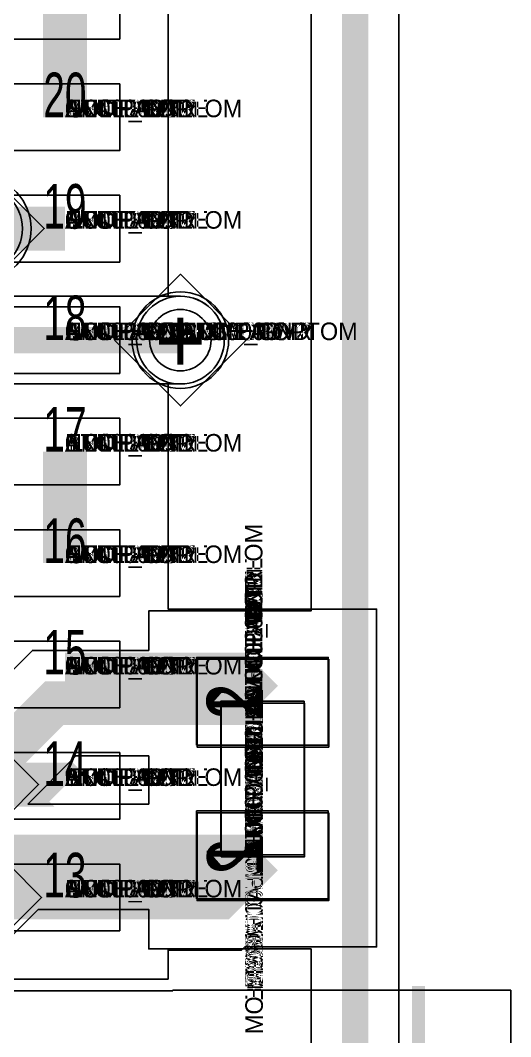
# Model space of a CAD drawing. Extents: x 0 to 323, y 0 to 320.
# Drawn here: x 127.76 to 133.34, y 182.03 to 193.61 of the extents above; entities that cross this region are included whole.
import ezdxf
from ezdxf.enums import TextEntityAlignment as Align

# ---------------------------------------------------------------- set-up
doc = ezdxf.new("R2010")
doc.units = 0
doc.header["$MEASUREMENT"] = 0
doc.layers.get('0').update_dxf_attribs({"linetype": 'CONTINUOUS'})
for name, color, linetype in [('CDN_FIGURES', 7, 'CONTINUOUS'), ('ETCH_BOTTOM', 7, 'CONTINUOUS'), ('ETCH_GND', 3, 'CONTINUOUS'), ('ETCH_INT1', 4, 'CONTINUOUS'), ('ETCH_INT2', 5, 'CONTINUOUS'), ('ETCH_PWR', 6, 'CONTINUOUS'), ('ETCH_TOP', 2, 'CONTINUOUS'), ('MANUFACTURING_NCLEGEND-1-6', 8, 'CONTINUOUS'), ('PACKAGE_GEOMETRY_ASSEMBLY_TOP', 11, 'CONTINUOUS'), ('PACKAGE_GEOMETRY_PIN_NUMBER', 9, 'CONTINUOUS')]:
    doc.layers.add(name, color=color, linetype=linetype)

# ---------------------------------------------------------------- blocks, each defined once
blk = doc.blocks.new('FIGURE_DIAMOND')
at = {"layer": 'CDN_FIGURES'}
blk.add_lwpolyline([(-0.5, 0), (0, 0.5), (0.5, 0), (0, -0.5)], close=True, dxfattribs=at)
blk = doc.blocks.new('PAD_INFO')
for tag in ['SHAPE_TYPE', 'PAD_HEIGHT', 'PAD_LAYER', 'PAD_TYPE', 'PAD_WIDTH']:
    blk.add_attdef(tag, (0, 0), '', height=0.2)
at = {"flags": 2}
blk.add_attdef('CDN_TYPE', (0, 0), '', height=0.2, dxfattribs=at)
blk = doc.blocks.new('DRILL_INFO')
at = {"flags": 2}
blk.add_attdef('CDN_TYPE', (0, 0), '', height=0.2, dxfattribs=at)
for tag in ['FSHAPE', 'FCHAR', 'DRILL_HEIGHT', 'DIAMETER', 'PLATED', 'DRILL_WIDTH']:
    blk.add_attdef(tag, (0, 0), '', height=0.2)
blk = doc.blocks.new('VIA0700X0300')
at = {"layer": 'ETCH_BOTTOM'}
blk.add_circle((0, 0), 0.35, dxfattribs=at)
at = {"layer": 'ETCH_GND'}
blk.add_circle((0, 0), 0.35, dxfattribs=at)
at = {"layer": 'ETCH_INT1'}
blk.add_circle((0, 0), 0.35, dxfattribs=at)
at = {"layer": 'ETCH_INT2'}
blk.add_circle((0, 0), 0.35, dxfattribs=at)
at = {"layer": 'ETCH_PWR'}
blk.add_circle((0, 0), 0.35, dxfattribs=at)
at = {"layer": 'ETCH_TOP'}
blk.add_circle((0, 0), 0.35, dxfattribs=at)
ref = blk.add_blockref('PAD_INFO', (0, 0))
ref.add_attrib('PAD_LAYER', 'ETCH_TOP', (0, 0), dxfattribs={"height": 0.2})
ref.add_attrib('SHAPE_TYPE', 'NULL', (0, 0), dxfattribs={"height": 0.2})
ref.add_attrib('PAD_TYPE', 'ANTIPAD', (0, 0), dxfattribs={"height": 0.2})
ref.add_attrib('PAD_WIDTH', '0.000000', (0, 0), dxfattribs={"height": 0.2})
ref.add_attrib('PAD_HEIGHT', '0.000000', (0, 0), dxfattribs={"height": 0.2})
ref = blk.add_blockref('PAD_INFO', (0, 0))
ref.add_attrib('PAD_LAYER', 'ETCH_GND', (0, 0), dxfattribs={"height": 0.2})
ref.add_attrib('SHAPE_TYPE', 'NULL', (0, 0), dxfattribs={"height": 0.2})
ref.add_attrib('PAD_TYPE', 'ANTIPAD', (0, 0), dxfattribs={"height": 0.2})
ref.add_attrib('PAD_WIDTH', '0.000000', (0, 0), dxfattribs={"height": 0.2})
ref.add_attrib('PAD_HEIGHT', '0.000000', (0, 0), dxfattribs={"height": 0.2})
ref = blk.add_blockref('PAD_INFO', (0, 0))
ref.add_attrib('PAD_LAYER', 'ETCH_INT1', (0, 0), dxfattribs={"height": 0.2})
ref.add_attrib('SHAPE_TYPE', 'NULL', (0, 0), dxfattribs={"height": 0.2})
ref.add_attrib('PAD_TYPE', 'ANTIPAD', (0, 0), dxfattribs={"height": 0.2})
ref.add_attrib('PAD_WIDTH', '0.000000', (0, 0), dxfattribs={"height": 0.2})
ref.add_attrib('PAD_HEIGHT', '0.000000', (0, 0), dxfattribs={"height": 0.2})
ref = blk.add_blockref('PAD_INFO', (0, 0))
ref.add_attrib('PAD_LAYER', 'ETCH_INT2', (0, 0), dxfattribs={"height": 0.2})
ref.add_attrib('SHAPE_TYPE', 'NULL', (0, 0), dxfattribs={"height": 0.2})
ref.add_attrib('PAD_TYPE', 'ANTIPAD', (0, 0), dxfattribs={"height": 0.2})
ref.add_attrib('PAD_WIDTH', '0.000000', (0, 0), dxfattribs={"height": 0.2})
ref.add_attrib('PAD_HEIGHT', '0.000000', (0, 0), dxfattribs={"height": 0.2})
ref = blk.add_blockref('PAD_INFO', (0, 0))
ref.add_attrib('PAD_LAYER', 'ETCH_PWR', (0, 0), dxfattribs={"height": 0.2})
ref.add_attrib('SHAPE_TYPE', 'NULL', (0, 0), dxfattribs={"height": 0.2})
ref.add_attrib('PAD_TYPE', 'ANTIPAD', (0, 0), dxfattribs={"height": 0.2})
ref.add_attrib('PAD_WIDTH', '0.000000', (0, 0), dxfattribs={"height": 0.2})
ref.add_attrib('PAD_HEIGHT', '0.000000', (0, 0), dxfattribs={"height": 0.2})
ref = blk.add_blockref('PAD_INFO', (0, 0))
ref.add_attrib('PAD_LAYER', 'ETCH_BOTTOM', (0, 0), dxfattribs={"height": 0.2})
ref.add_attrib('SHAPE_TYPE', 'NULL', (0, 0), dxfattribs={"height": 0.2})
ref.add_attrib('PAD_TYPE', 'ANTIPAD', (0, 0), dxfattribs={"height": 0.2})
ref.add_attrib('PAD_WIDTH', '0.000000', (0, 0), dxfattribs={"height": 0.2})
ref.add_attrib('PAD_HEIGHT', '0.000000', (0, 0), dxfattribs={"height": 0.2})
ref = blk.add_blockref('PAD_INFO', (0, 0))
ref.add_attrib('PAD_LAYER', 'ETCH_TOP', (0, 0), dxfattribs={"height": 0.2})
ref.add_attrib('SHAPE_TYPE', 'NULL', (0, 0), dxfattribs={"height": 0.2})
ref.add_attrib('PAD_TYPE', 'THERMAL', (0, 0), dxfattribs={"height": 0.2})
ref.add_attrib('PAD_WIDTH', '0.000000', (0, 0), dxfattribs={"height": 0.2})
ref.add_attrib('PAD_HEIGHT', '0.000000', (0, 0), dxfattribs={"height": 0.2})
ref = blk.add_blockref('PAD_INFO', (0, 0))
ref.add_attrib('PAD_LAYER', 'ETCH_GND', (0, 0), dxfattribs={"height": 0.2})
ref.add_attrib('SHAPE_TYPE', 'NULL', (0, 0), dxfattribs={"height": 0.2})
ref.add_attrib('PAD_TYPE', 'THERMAL', (0, 0), dxfattribs={"height": 0.2})
ref.add_attrib('PAD_WIDTH', '0.000000', (0, 0), dxfattribs={"height": 0.2})
ref.add_attrib('PAD_HEIGHT', '0.000000', (0, 0), dxfattribs={"height": 0.2})
ref = blk.add_blockref('PAD_INFO', (0, 0))
ref.add_attrib('PAD_LAYER', 'ETCH_INT1', (0, 0), dxfattribs={"height": 0.2})
ref.add_attrib('SHAPE_TYPE', 'NULL', (0, 0), dxfattribs={"height": 0.2})
ref.add_attrib('PAD_TYPE', 'THERMAL', (0, 0), dxfattribs={"height": 0.2})
ref.add_attrib('PAD_WIDTH', '0.000000', (0, 0), dxfattribs={"height": 0.2})
ref.add_attrib('PAD_HEIGHT', '0.000000', (0, 0), dxfattribs={"height": 0.2})
ref = blk.add_blockref('PAD_INFO', (0, 0))
ref.add_attrib('PAD_LAYER', 'ETCH_INT2', (0, 0), dxfattribs={"height": 0.2})
ref.add_attrib('SHAPE_TYPE', 'NULL', (0, 0), dxfattribs={"height": 0.2})
ref.add_attrib('PAD_TYPE', 'THERMAL', (0, 0), dxfattribs={"height": 0.2})
ref.add_attrib('PAD_WIDTH', '0.000000', (0, 0), dxfattribs={"height": 0.2})
ref.add_attrib('PAD_HEIGHT', '0.000000', (0, 0), dxfattribs={"height": 0.2})
ref = blk.add_blockref('PAD_INFO', (0, 0))
ref.add_attrib('PAD_LAYER', 'ETCH_PWR', (0, 0), dxfattribs={"height": 0.2})
ref.add_attrib('SHAPE_TYPE', 'NULL', (0, 0), dxfattribs={"height": 0.2})
ref.add_attrib('PAD_TYPE', 'THERMAL', (0, 0), dxfattribs={"height": 0.2})
ref.add_attrib('PAD_WIDTH', '0.000000', (0, 0), dxfattribs={"height": 0.2})
ref.add_attrib('PAD_HEIGHT', '0.000000', (0, 0), dxfattribs={"height": 0.2})
ref = blk.add_blockref('PAD_INFO', (0, 0))
ref.add_attrib('PAD_LAYER', 'ETCH_BOTTOM', (0, 0), dxfattribs={"height": 0.2})
ref.add_attrib('SHAPE_TYPE', 'NULL', (0, 0), dxfattribs={"height": 0.2})
ref.add_attrib('PAD_TYPE', 'THERMAL', (0, 0), dxfattribs={"height": 0.2})
ref.add_attrib('PAD_WIDTH', '0.000000', (0, 0), dxfattribs={"height": 0.2})
ref.add_attrib('PAD_HEIGHT', '0.000000', (0, 0), dxfattribs={"height": 0.2})
ref = blk.add_blockref('PAD_INFO', (0, 0))
ref.add_attrib('PAD_LAYER', 'ETCH_TOP', (0, 0), dxfattribs={"height": 0.2})
ref.add_attrib('SHAPE_TYPE', 'CIRCLE', (0, 0), dxfattribs={"height": 0.2})
ref.add_attrib('PAD_TYPE', 'REGULAR', (0, 0), dxfattribs={"height": 0.2})
ref.add_attrib('PAD_WIDTH', '0.700000', (0, 0), dxfattribs={"height": 0.2})
ref.add_attrib('PAD_HEIGHT', '0.700000', (0, 0), dxfattribs={"height": 0.2})
ref = blk.add_blockref('PAD_INFO', (0, 0))
ref.add_attrib('PAD_LAYER', 'ETCH_GND', (0, 0), dxfattribs={"height": 0.2})
ref.add_attrib('SHAPE_TYPE', 'CIRCLE', (0, 0), dxfattribs={"height": 0.2})
ref.add_attrib('PAD_TYPE', 'REGULAR', (0, 0), dxfattribs={"height": 0.2})
ref.add_attrib('PAD_WIDTH', '0.700000', (0, 0), dxfattribs={"height": 0.2})
ref.add_attrib('PAD_HEIGHT', '0.700000', (0, 0), dxfattribs={"height": 0.2})
ref = blk.add_blockref('PAD_INFO', (0, 0))
ref.add_attrib('PAD_LAYER', 'ETCH_INT1', (0, 0), dxfattribs={"height": 0.2})
ref.add_attrib('SHAPE_TYPE', 'CIRCLE', (0, 0), dxfattribs={"height": 0.2})
ref.add_attrib('PAD_TYPE', 'REGULAR', (0, 0), dxfattribs={"height": 0.2})
ref.add_attrib('PAD_WIDTH', '0.700000', (0, 0), dxfattribs={"height": 0.2})
ref.add_attrib('PAD_HEIGHT', '0.700000', (0, 0), dxfattribs={"height": 0.2})
ref = blk.add_blockref('PAD_INFO', (0, 0))
ref.add_attrib('PAD_LAYER', 'ETCH_INT2', (0, 0), dxfattribs={"height": 0.2})
ref.add_attrib('SHAPE_TYPE', 'CIRCLE', (0, 0), dxfattribs={"height": 0.2})
ref.add_attrib('PAD_TYPE', 'REGULAR', (0, 0), dxfattribs={"height": 0.2})
ref.add_attrib('PAD_WIDTH', '0.700000', (0, 0), dxfattribs={"height": 0.2})
ref.add_attrib('PAD_HEIGHT', '0.700000', (0, 0), dxfattribs={"height": 0.2})
ref = blk.add_blockref('PAD_INFO', (0, 0))
ref.add_attrib('PAD_LAYER', 'ETCH_PWR', (0, 0), dxfattribs={"height": 0.2})
ref.add_attrib('SHAPE_TYPE', 'CIRCLE', (0, 0), dxfattribs={"height": 0.2})
ref.add_attrib('PAD_TYPE', 'REGULAR', (0, 0), dxfattribs={"height": 0.2})
ref.add_attrib('PAD_WIDTH', '0.700000', (0, 0), dxfattribs={"height": 0.2})
ref.add_attrib('PAD_HEIGHT', '0.700000', (0, 0), dxfattribs={"height": 0.2})
ref = blk.add_blockref('PAD_INFO', (0, 0))
ref.add_attrib('PAD_LAYER', 'ETCH_BOTTOM', (0, 0), dxfattribs={"height": 0.2})
ref.add_attrib('SHAPE_TYPE', 'CIRCLE', (0, 0), dxfattribs={"height": 0.2})
ref.add_attrib('PAD_TYPE', 'REGULAR', (0, 0), dxfattribs={"height": 0.2})
ref.add_attrib('PAD_WIDTH', '0.700000', (0, 0), dxfattribs={"height": 0.2})
ref.add_attrib('PAD_HEIGHT', '0.700000', (0, 0), dxfattribs={"height": 0.2})
ref = blk.add_blockref('DRILL_INFO', (0, 0))
ref.add_attrib('DIAMETER', '0.300000', (0, 0), dxfattribs={"height": 0.2})
ref.add_attrib('PLATED', 'PLATED', (0, 0), dxfattribs={"height": 0.2})
ref.add_attrib('FSHAPE', 'DIAMOND', (0, 0), dxfattribs={"height": 0.2})
ref.add_attrib('FCHAR', '+', (0, 0), dxfattribs={"height": 0.2})
ref.add_attrib('DRILL_WIDTH', '1.500000', (0, 0), dxfattribs={"height": 0.2})
ref.add_attrib('DRILL_HEIGHT', '1.500000', (0, 0), dxfattribs={"height": 0.2})
for tag in ['CDN_TYPE', 'PIN']:
    blk.add_attdef(tag, (0, 0), '', height=0.2)
at = {"flags": 2}
for tag in ['PSTKNAME', 'BBV']:
    blk.add_attdef(tag, (0, 0), '', height=0.2, dxfattribs=at)
blk = doc.blocks.new('RC1000X1500TS')
at = {"layer": 'ETCH_TOP'}
blk.add_lwpolyline([(-0.5, -0.75), (-0.5, 0.75), (0.5, 0.75), (0.5, -0.75)], close=True, dxfattribs=at)
ref = blk.add_blockref('PAD_INFO', (0, 0))
ref.add_attrib('PAD_LAYER', 'ETCH_TOP', (0, 0), dxfattribs={"height": 0.2})
ref.add_attrib('SHAPE_TYPE', 'NULL', (0, 0), dxfattribs={"height": 0.2})
ref.add_attrib('PAD_TYPE', 'ANTIPAD', (0, 0), dxfattribs={"height": 0.2})
ref.add_attrib('PAD_WIDTH', '0.000000', (0, 0), dxfattribs={"height": 0.2})
ref.add_attrib('PAD_HEIGHT', '0.000000', (0, 0), dxfattribs={"height": 0.2})
ref = blk.add_blockref('PAD_INFO', (0, 0))
ref.add_attrib('PAD_LAYER', 'ETCH_GND', (0, 0), dxfattribs={"height": 0.2})
ref.add_attrib('SHAPE_TYPE', 'NULL', (0, 0), dxfattribs={"height": 0.2})
ref.add_attrib('PAD_TYPE', 'ANTIPAD', (0, 0), dxfattribs={"height": 0.2})
ref.add_attrib('PAD_WIDTH', '0.000000', (0, 0), dxfattribs={"height": 0.2})
ref.add_attrib('PAD_HEIGHT', '0.000000', (0, 0), dxfattribs={"height": 0.2})
ref = blk.add_blockref('PAD_INFO', (0, 0))
ref.add_attrib('PAD_LAYER', 'ETCH_INT1', (0, 0), dxfattribs={"height": 0.2})
ref.add_attrib('SHAPE_TYPE', 'NULL', (0, 0), dxfattribs={"height": 0.2})
ref.add_attrib('PAD_TYPE', 'ANTIPAD', (0, 0), dxfattribs={"height": 0.2})
ref.add_attrib('PAD_WIDTH', '0.000000', (0, 0), dxfattribs={"height": 0.2})
ref.add_attrib('PAD_HEIGHT', '0.000000', (0, 0), dxfattribs={"height": 0.2})
ref = blk.add_blockref('PAD_INFO', (0, 0))
ref.add_attrib('PAD_LAYER', 'ETCH_INT2', (0, 0), dxfattribs={"height": 0.2})
ref.add_attrib('SHAPE_TYPE', 'NULL', (0, 0), dxfattribs={"height": 0.2})
ref.add_attrib('PAD_TYPE', 'ANTIPAD', (0, 0), dxfattribs={"height": 0.2})
ref.add_attrib('PAD_WIDTH', '0.000000', (0, 0), dxfattribs={"height": 0.2})
ref.add_attrib('PAD_HEIGHT', '0.000000', (0, 0), dxfattribs={"height": 0.2})
ref = blk.add_blockref('PAD_INFO', (0, 0))
ref.add_attrib('PAD_LAYER', 'ETCH_PWR', (0, 0), dxfattribs={"height": 0.2})
ref.add_attrib('SHAPE_TYPE', 'NULL', (0, 0), dxfattribs={"height": 0.2})
ref.add_attrib('PAD_TYPE', 'ANTIPAD', (0, 0), dxfattribs={"height": 0.2})
ref.add_attrib('PAD_WIDTH', '0.000000', (0, 0), dxfattribs={"height": 0.2})
ref.add_attrib('PAD_HEIGHT', '0.000000', (0, 0), dxfattribs={"height": 0.2})
ref = blk.add_blockref('PAD_INFO', (0, 0))
ref.add_attrib('PAD_LAYER', 'ETCH_BOTTOM', (0, 0), dxfattribs={"height": 0.2})
ref.add_attrib('SHAPE_TYPE', 'NULL', (0, 0), dxfattribs={"height": 0.2})
ref.add_attrib('PAD_TYPE', 'ANTIPAD', (0, 0), dxfattribs={"height": 0.2})
ref.add_attrib('PAD_WIDTH', '0.000000', (0, 0), dxfattribs={"height": 0.2})
ref.add_attrib('PAD_HEIGHT', '0.000000', (0, 0), dxfattribs={"height": 0.2})
ref = blk.add_blockref('PAD_INFO', (0, 0))
ref.add_attrib('PAD_LAYER', 'ETCH_TOP', (0, 0), dxfattribs={"height": 0.2})
ref.add_attrib('SHAPE_TYPE', 'NULL', (0, 0), dxfattribs={"height": 0.2})
ref.add_attrib('PAD_TYPE', 'THERMAL', (0, 0), dxfattribs={"height": 0.2})
ref.add_attrib('PAD_WIDTH', '0.000000', (0, 0), dxfattribs={"height": 0.2})
ref.add_attrib('PAD_HEIGHT', '0.000000', (0, 0), dxfattribs={"height": 0.2})
ref = blk.add_blockref('PAD_INFO', (0, 0))
ref.add_attrib('PAD_LAYER', 'ETCH_GND', (0, 0), dxfattribs={"height": 0.2})
ref.add_attrib('SHAPE_TYPE', 'NULL', (0, 0), dxfattribs={"height": 0.2})
ref.add_attrib('PAD_TYPE', 'THERMAL', (0, 0), dxfattribs={"height": 0.2})
ref.add_attrib('PAD_WIDTH', '0.000000', (0, 0), dxfattribs={"height": 0.2})
ref.add_attrib('PAD_HEIGHT', '0.000000', (0, 0), dxfattribs={"height": 0.2})
ref = blk.add_blockref('PAD_INFO', (0, 0))
ref.add_attrib('PAD_LAYER', 'ETCH_INT1', (0, 0), dxfattribs={"height": 0.2})
ref.add_attrib('SHAPE_TYPE', 'NULL', (0, 0), dxfattribs={"height": 0.2})
ref.add_attrib('PAD_TYPE', 'THERMAL', (0, 0), dxfattribs={"height": 0.2})
ref.add_attrib('PAD_WIDTH', '0.000000', (0, 0), dxfattribs={"height": 0.2})
ref.add_attrib('PAD_HEIGHT', '0.000000', (0, 0), dxfattribs={"height": 0.2})
ref = blk.add_blockref('PAD_INFO', (0, 0))
ref.add_attrib('PAD_LAYER', 'ETCH_INT2', (0, 0), dxfattribs={"height": 0.2})
ref.add_attrib('SHAPE_TYPE', 'NULL', (0, 0), dxfattribs={"height": 0.2})
ref.add_attrib('PAD_TYPE', 'THERMAL', (0, 0), dxfattribs={"height": 0.2})
ref.add_attrib('PAD_WIDTH', '0.000000', (0, 0), dxfattribs={"height": 0.2})
ref.add_attrib('PAD_HEIGHT', '0.000000', (0, 0), dxfattribs={"height": 0.2})
ref = blk.add_blockref('PAD_INFO', (0, 0))
ref.add_attrib('PAD_LAYER', 'ETCH_PWR', (0, 0), dxfattribs={"height": 0.2})
ref.add_attrib('SHAPE_TYPE', 'NULL', (0, 0), dxfattribs={"height": 0.2})
ref.add_attrib('PAD_TYPE', 'THERMAL', (0, 0), dxfattribs={"height": 0.2})
ref.add_attrib('PAD_WIDTH', '0.000000', (0, 0), dxfattribs={"height": 0.2})
ref.add_attrib('PAD_HEIGHT', '0.000000', (0, 0), dxfattribs={"height": 0.2})
ref = blk.add_blockref('PAD_INFO', (0, 0))
ref.add_attrib('PAD_LAYER', 'ETCH_BOTTOM', (0, 0), dxfattribs={"height": 0.2})
ref.add_attrib('SHAPE_TYPE', 'NULL', (0, 0), dxfattribs={"height": 0.2})
ref.add_attrib('PAD_TYPE', 'THERMAL', (0, 0), dxfattribs={"height": 0.2})
ref.add_attrib('PAD_WIDTH', '0.000000', (0, 0), dxfattribs={"height": 0.2})
ref.add_attrib('PAD_HEIGHT', '0.000000', (0, 0), dxfattribs={"height": 0.2})
ref = blk.add_blockref('PAD_INFO', (0, 0))
ref.add_attrib('PAD_LAYER', 'ETCH_GND', (0, 0), dxfattribs={"height": 0.2})
ref.add_attrib('SHAPE_TYPE', 'NULL', (0, 0), dxfattribs={"height": 0.2})
ref.add_attrib('PAD_TYPE', 'REGULAR', (0, 0), dxfattribs={"height": 0.2})
ref.add_attrib('PAD_WIDTH', '0.000000', (0, 0), dxfattribs={"height": 0.2})
ref.add_attrib('PAD_HEIGHT', '0.000000', (0, 0), dxfattribs={"height": 0.2})
ref = blk.add_blockref('PAD_INFO', (0, 0))
ref.add_attrib('PAD_LAYER', 'ETCH_INT1', (0, 0), dxfattribs={"height": 0.2})
ref.add_attrib('SHAPE_TYPE', 'NULL', (0, 0), dxfattribs={"height": 0.2})
ref.add_attrib('PAD_TYPE', 'REGULAR', (0, 0), dxfattribs={"height": 0.2})
ref.add_attrib('PAD_WIDTH', '0.000000', (0, 0), dxfattribs={"height": 0.2})
ref.add_attrib('PAD_HEIGHT', '0.000000', (0, 0), dxfattribs={"height": 0.2})
ref = blk.add_blockref('PAD_INFO', (0, 0))
ref.add_attrib('PAD_LAYER', 'ETCH_INT2', (0, 0), dxfattribs={"height": 0.2})
ref.add_attrib('SHAPE_TYPE', 'NULL', (0, 0), dxfattribs={"height": 0.2})
ref.add_attrib('PAD_TYPE', 'REGULAR', (0, 0), dxfattribs={"height": 0.2})
ref.add_attrib('PAD_WIDTH', '0.000000', (0, 0), dxfattribs={"height": 0.2})
ref.add_attrib('PAD_HEIGHT', '0.000000', (0, 0), dxfattribs={"height": 0.2})
ref = blk.add_blockref('PAD_INFO', (0, 0))
ref.add_attrib('PAD_LAYER', 'ETCH_PWR', (0, 0), dxfattribs={"height": 0.2})
ref.add_attrib('SHAPE_TYPE', 'NULL', (0, 0), dxfattribs={"height": 0.2})
ref.add_attrib('PAD_TYPE', 'REGULAR', (0, 0), dxfattribs={"height": 0.2})
ref.add_attrib('PAD_WIDTH', '0.000000', (0, 0), dxfattribs={"height": 0.2})
ref.add_attrib('PAD_HEIGHT', '0.000000', (0, 0), dxfattribs={"height": 0.2})
ref = blk.add_blockref('PAD_INFO', (0, 0))
ref.add_attrib('PAD_LAYER', 'ETCH_BOTTOM', (0, 0), dxfattribs={"height": 0.2})
ref.add_attrib('SHAPE_TYPE', 'NULL', (0, 0), dxfattribs={"height": 0.2})
ref.add_attrib('PAD_TYPE', 'REGULAR', (0, 0), dxfattribs={"height": 0.2})
ref.add_attrib('PAD_WIDTH', '0.000000', (0, 0), dxfattribs={"height": 0.2})
ref.add_attrib('PAD_HEIGHT', '0.000000', (0, 0), dxfattribs={"height": 0.2})
ref = blk.add_blockref('DRILL_INFO', (0, 0))
ref.add_attrib('DIAMETER', '0.000000', (0, 0), dxfattribs={"height": 0.2})
ref.add_attrib('PLATED', 'PLATED', (0, 0), dxfattribs={"height": 0.2})
ref.add_attrib('FSHAPE', 'NULL', (0, 0), dxfattribs={"height": 0.2})
ref.add_attrib('DRILL_WIDTH', '0.000000', (0, 0), dxfattribs={"height": 0.2})
ref.add_attrib('DRILL_HEIGHT', '0.000000', (0, 0), dxfattribs={"height": 0.2})
ref = blk.add_blockref('PAD_INFO', (0, 0))
ref.add_attrib('PAD_LAYER', 'ETCH_TOP', (0, 0), dxfattribs={"height": 0.2})
ref.add_attrib('SHAPE_TYPE', 'RECTANGLE', (0, 0), dxfattribs={"height": 0.2})
ref.add_attrib('PAD_TYPE', 'REGULAR', (0, 0), dxfattribs={"height": 0.2})
ref.add_attrib('PAD_WIDTH', '1.000000', (0, 0), dxfattribs={"height": 0.2})
ref.add_attrib('PAD_HEIGHT', '1.500000', (0, 0), dxfattribs={"height": 0.2})
for tag in ['CDN_TYPE', 'PIN']:
    blk.add_attdef(tag, (0, 0), '', height=0.2)
at = {"flags": 2}
for tag in ['PSTKNAME', 'BBV']:
    blk.add_attdef(tag, (0, 0), '', height=0.2, dxfattribs=at)
blk = doc.blocks.new('F56')
at = {"layer": 'PACKAGE_GEOMETRY_ASSEMBLY_TOP'}
blk.add_lwpolyline([(0, -0.475), (1.75, -0.475), (1.75, 0.475), (0, 0.475)], close=True, dxfattribs=at)
at = {"layer": 'ETCH_TOP'}
ref = blk.add_blockref('RC1000X1500TS', (0, 0), dxfattribs=at)
ref.add_attrib('CDN_TYPE', 'PIN', (0, 0), dxfattribs={"height": 0.2})
ref.add_attrib('PIN', '1', (0, 0), dxfattribs={"height": 0.2})
ref = blk.add_blockref('RC1000X1500TS', (1.75, 0), dxfattribs=at)
ref.add_attrib('CDN_TYPE', 'PIN', (0, 0), dxfattribs={"height": 0.2})
ref.add_attrib('PIN', '2', (0, 0), dxfattribs={"height": 0.2})
at = {"flags": 2}
for tag in ['SYMBOL_TYPE', 'CDN_TYPE', 'REFDES']:
    blk.add_attdef(tag, (0, 0), '', height=0.2, dxfattribs=at)
blk = doc.blocks.new('RC1250X0760TS')
at = {"layer": 'ETCH_TOP'}
blk.add_lwpolyline([(-0.625, -0.38), (-0.625, 0.38), (0.625, 0.38), (0.625, -0.38)], close=True, dxfattribs=at)
ref = blk.add_blockref('PAD_INFO', (0, 0))
ref.add_attrib('PAD_LAYER', 'ETCH_TOP', (0, 0), dxfattribs={"height": 0.2})
ref.add_attrib('SHAPE_TYPE', 'NULL', (0, 0), dxfattribs={"height": 0.2})
ref.add_attrib('PAD_TYPE', 'ANTIPAD', (0, 0), dxfattribs={"height": 0.2})
ref.add_attrib('PAD_WIDTH', '0.000000', (0, 0), dxfattribs={"height": 0.2})
ref.add_attrib('PAD_HEIGHT', '0.000000', (0, 0), dxfattribs={"height": 0.2})
ref = blk.add_blockref('PAD_INFO', (0, 0))
ref.add_attrib('PAD_LAYER', 'ETCH_GND', (0, 0), dxfattribs={"height": 0.2})
ref.add_attrib('SHAPE_TYPE', 'NULL', (0, 0), dxfattribs={"height": 0.2})
ref.add_attrib('PAD_TYPE', 'ANTIPAD', (0, 0), dxfattribs={"height": 0.2})
ref.add_attrib('PAD_WIDTH', '0.000000', (0, 0), dxfattribs={"height": 0.2})
ref.add_attrib('PAD_HEIGHT', '0.000000', (0, 0), dxfattribs={"height": 0.2})
ref = blk.add_blockref('PAD_INFO', (0, 0))
ref.add_attrib('PAD_LAYER', 'ETCH_INT1', (0, 0), dxfattribs={"height": 0.2})
ref.add_attrib('SHAPE_TYPE', 'NULL', (0, 0), dxfattribs={"height": 0.2})
ref.add_attrib('PAD_TYPE', 'ANTIPAD', (0, 0), dxfattribs={"height": 0.2})
ref.add_attrib('PAD_WIDTH', '0.000000', (0, 0), dxfattribs={"height": 0.2})
ref.add_attrib('PAD_HEIGHT', '0.000000', (0, 0), dxfattribs={"height": 0.2})
ref = blk.add_blockref('PAD_INFO', (0, 0))
ref.add_attrib('PAD_LAYER', 'ETCH_INT2', (0, 0), dxfattribs={"height": 0.2})
ref.add_attrib('SHAPE_TYPE', 'NULL', (0, 0), dxfattribs={"height": 0.2})
ref.add_attrib('PAD_TYPE', 'ANTIPAD', (0, 0), dxfattribs={"height": 0.2})
ref.add_attrib('PAD_WIDTH', '0.000000', (0, 0), dxfattribs={"height": 0.2})
ref.add_attrib('PAD_HEIGHT', '0.000000', (0, 0), dxfattribs={"height": 0.2})
ref = blk.add_blockref('PAD_INFO', (0, 0))
ref.add_attrib('PAD_LAYER', 'ETCH_PWR', (0, 0), dxfattribs={"height": 0.2})
ref.add_attrib('SHAPE_TYPE', 'NULL', (0, 0), dxfattribs={"height": 0.2})
ref.add_attrib('PAD_TYPE', 'ANTIPAD', (0, 0), dxfattribs={"height": 0.2})
ref.add_attrib('PAD_WIDTH', '0.000000', (0, 0), dxfattribs={"height": 0.2})
ref.add_attrib('PAD_HEIGHT', '0.000000', (0, 0), dxfattribs={"height": 0.2})
ref = blk.add_blockref('PAD_INFO', (0, 0))
ref.add_attrib('PAD_LAYER', 'ETCH_BOTTOM', (0, 0), dxfattribs={"height": 0.2})
ref.add_attrib('SHAPE_TYPE', 'NULL', (0, 0), dxfattribs={"height": 0.2})
ref.add_attrib('PAD_TYPE', 'ANTIPAD', (0, 0), dxfattribs={"height": 0.2})
ref.add_attrib('PAD_WIDTH', '0.000000', (0, 0), dxfattribs={"height": 0.2})
ref.add_attrib('PAD_HEIGHT', '0.000000', (0, 0), dxfattribs={"height": 0.2})
ref = blk.add_blockref('PAD_INFO', (0, 0))
ref.add_attrib('PAD_LAYER', 'ETCH_TOP', (0, 0), dxfattribs={"height": 0.2})
ref.add_attrib('SHAPE_TYPE', 'NULL', (0, 0), dxfattribs={"height": 0.2})
ref.add_attrib('PAD_TYPE', 'THERMAL', (0, 0), dxfattribs={"height": 0.2})
ref.add_attrib('PAD_WIDTH', '0.000000', (0, 0), dxfattribs={"height": 0.2})
ref.add_attrib('PAD_HEIGHT', '0.000000', (0, 0), dxfattribs={"height": 0.2})
ref = blk.add_blockref('PAD_INFO', (0, 0))
ref.add_attrib('PAD_LAYER', 'ETCH_GND', (0, 0), dxfattribs={"height": 0.2})
ref.add_attrib('SHAPE_TYPE', 'NULL', (0, 0), dxfattribs={"height": 0.2})
ref.add_attrib('PAD_TYPE', 'THERMAL', (0, 0), dxfattribs={"height": 0.2})
ref.add_attrib('PAD_WIDTH', '0.000000', (0, 0), dxfattribs={"height": 0.2})
ref.add_attrib('PAD_HEIGHT', '0.000000', (0, 0), dxfattribs={"height": 0.2})
ref = blk.add_blockref('PAD_INFO', (0, 0))
ref.add_attrib('PAD_LAYER', 'ETCH_INT1', (0, 0), dxfattribs={"height": 0.2})
ref.add_attrib('SHAPE_TYPE', 'NULL', (0, 0), dxfattribs={"height": 0.2})
ref.add_attrib('PAD_TYPE', 'THERMAL', (0, 0), dxfattribs={"height": 0.2})
ref.add_attrib('PAD_WIDTH', '0.000000', (0, 0), dxfattribs={"height": 0.2})
ref.add_attrib('PAD_HEIGHT', '0.000000', (0, 0), dxfattribs={"height": 0.2})
ref = blk.add_blockref('PAD_INFO', (0, 0))
ref.add_attrib('PAD_LAYER', 'ETCH_INT2', (0, 0), dxfattribs={"height": 0.2})
ref.add_attrib('SHAPE_TYPE', 'NULL', (0, 0), dxfattribs={"height": 0.2})
ref.add_attrib('PAD_TYPE', 'THERMAL', (0, 0), dxfattribs={"height": 0.2})
ref.add_attrib('PAD_WIDTH', '0.000000', (0, 0), dxfattribs={"height": 0.2})
ref.add_attrib('PAD_HEIGHT', '0.000000', (0, 0), dxfattribs={"height": 0.2})
ref = blk.add_blockref('PAD_INFO', (0, 0))
ref.add_attrib('PAD_LAYER', 'ETCH_PWR', (0, 0), dxfattribs={"height": 0.2})
ref.add_attrib('SHAPE_TYPE', 'NULL', (0, 0), dxfattribs={"height": 0.2})
ref.add_attrib('PAD_TYPE', 'THERMAL', (0, 0), dxfattribs={"height": 0.2})
ref.add_attrib('PAD_WIDTH', '0.000000', (0, 0), dxfattribs={"height": 0.2})
ref.add_attrib('PAD_HEIGHT', '0.000000', (0, 0), dxfattribs={"height": 0.2})
ref = blk.add_blockref('PAD_INFO', (0, 0))
ref.add_attrib('PAD_LAYER', 'ETCH_BOTTOM', (0, 0), dxfattribs={"height": 0.2})
ref.add_attrib('SHAPE_TYPE', 'NULL', (0, 0), dxfattribs={"height": 0.2})
ref.add_attrib('PAD_TYPE', 'THERMAL', (0, 0), dxfattribs={"height": 0.2})
ref.add_attrib('PAD_WIDTH', '0.000000', (0, 0), dxfattribs={"height": 0.2})
ref.add_attrib('PAD_HEIGHT', '0.000000', (0, 0), dxfattribs={"height": 0.2})
ref = blk.add_blockref('PAD_INFO', (0, 0))
ref.add_attrib('PAD_LAYER', 'ETCH_TOP', (0, 0), dxfattribs={"height": 0.2})
ref.add_attrib('SHAPE_TYPE', 'RECTANGLE', (0, 0), dxfattribs={"height": 0.2})
ref.add_attrib('PAD_TYPE', 'REGULAR', (0, 0), dxfattribs={"height": 0.2})
ref.add_attrib('PAD_WIDTH', '1.250000', (0, 0), dxfattribs={"height": 0.2})
ref.add_attrib('PAD_HEIGHT', '0.760000', (0, 0), dxfattribs={"height": 0.2})
ref = blk.add_blockref('PAD_INFO', (0, 0))
ref.add_attrib('PAD_LAYER', 'ETCH_GND', (0, 0), dxfattribs={"height": 0.2})
ref.add_attrib('SHAPE_TYPE', 'NULL', (0, 0), dxfattribs={"height": 0.2})
ref.add_attrib('PAD_TYPE', 'REGULAR', (0, 0), dxfattribs={"height": 0.2})
ref.add_attrib('PAD_WIDTH', '0.000000', (0, 0), dxfattribs={"height": 0.2})
ref.add_attrib('PAD_HEIGHT', '0.000000', (0, 0), dxfattribs={"height": 0.2})
ref = blk.add_blockref('PAD_INFO', (0, 0))
ref.add_attrib('PAD_LAYER', 'ETCH_INT1', (0, 0), dxfattribs={"height": 0.2})
ref.add_attrib('SHAPE_TYPE', 'NULL', (0, 0), dxfattribs={"height": 0.2})
ref.add_attrib('PAD_TYPE', 'REGULAR', (0, 0), dxfattribs={"height": 0.2})
ref.add_attrib('PAD_WIDTH', '0.000000', (0, 0), dxfattribs={"height": 0.2})
ref.add_attrib('PAD_HEIGHT', '0.000000', (0, 0), dxfattribs={"height": 0.2})
ref = blk.add_blockref('PAD_INFO', (0, 0))
ref.add_attrib('PAD_LAYER', 'ETCH_INT2', (0, 0), dxfattribs={"height": 0.2})
ref.add_attrib('SHAPE_TYPE', 'NULL', (0, 0), dxfattribs={"height": 0.2})
ref.add_attrib('PAD_TYPE', 'REGULAR', (0, 0), dxfattribs={"height": 0.2})
ref.add_attrib('PAD_WIDTH', '0.000000', (0, 0), dxfattribs={"height": 0.2})
ref.add_attrib('PAD_HEIGHT', '0.000000', (0, 0), dxfattribs={"height": 0.2})
ref = blk.add_blockref('PAD_INFO', (0, 0))
ref.add_attrib('PAD_LAYER', 'ETCH_PWR', (0, 0), dxfattribs={"height": 0.2})
ref.add_attrib('SHAPE_TYPE', 'NULL', (0, 0), dxfattribs={"height": 0.2})
ref.add_attrib('PAD_TYPE', 'REGULAR', (0, 0), dxfattribs={"height": 0.2})
ref.add_attrib('PAD_WIDTH', '0.000000', (0, 0), dxfattribs={"height": 0.2})
ref.add_attrib('PAD_HEIGHT', '0.000000', (0, 0), dxfattribs={"height": 0.2})
ref = blk.add_blockref('PAD_INFO', (0, 0))
ref.add_attrib('PAD_LAYER', 'ETCH_BOTTOM', (0, 0), dxfattribs={"height": 0.2})
ref.add_attrib('SHAPE_TYPE', 'NULL', (0, 0), dxfattribs={"height": 0.2})
ref.add_attrib('PAD_TYPE', 'REGULAR', (0, 0), dxfattribs={"height": 0.2})
ref.add_attrib('PAD_WIDTH', '0.000000', (0, 0), dxfattribs={"height": 0.2})
ref.add_attrib('PAD_HEIGHT', '0.000000', (0, 0), dxfattribs={"height": 0.2})
ref = blk.add_blockref('DRILL_INFO', (0, 0))
ref.add_attrib('DIAMETER', '0.000000', (0, 0), dxfattribs={"height": 0.2})
ref.add_attrib('PLATED', 'PLATED', (0, 0), dxfattribs={"height": 0.2})
ref.add_attrib('FSHAPE', 'NULL', (0, 0), dxfattribs={"height": 0.2})
ref.add_attrib('DRILL_WIDTH', '0.000000', (0, 0), dxfattribs={"height": 0.2})
ref.add_attrib('DRILL_HEIGHT', '0.000000', (0, 0), dxfattribs={"height": 0.2})
for tag in ['CDN_TYPE', 'PIN']:
    blk.add_attdef(tag, (0, 0), '', height=0.2)
at = {"flags": 2}
for tag in ['PSTKNAME', 'BBV']:
    blk.add_attdef(tag, (0, 0), '', height=0.2, dxfattribs=at)
blk = doc.blocks.new('SO-24W')
at = {"layer": 'ETCH_TOP'}
ref = blk.add_blockref('RC1250X0760TS', (4.75, 6.985), dxfattribs=at)
ref.add_attrib('CDN_TYPE', 'PIN', (0, 0), dxfattribs={"height": 0.2})
ref.add_attrib('PIN', '24', (0, 0), dxfattribs={"height": 0.2})
ref = blk.add_blockref('RC1250X0760TS', (4.75, 5.715), dxfattribs=at)
ref.add_attrib('CDN_TYPE', 'PIN', (0, 0), dxfattribs={"height": 0.2})
ref.add_attrib('PIN', '23', (0, 0), dxfattribs={"height": 0.2})
ref = blk.add_blockref('RC1250X0760TS', (4.75, 4.445), dxfattribs=at)
ref.add_attrib('CDN_TYPE', 'PIN', (0, 0), dxfattribs={"height": 0.2})
ref.add_attrib('PIN', '22', (0, 0), dxfattribs={"height": 0.2})
ref = blk.add_blockref('RC1250X0760TS', (4.75, 3.175), dxfattribs=at)
ref.add_attrib('CDN_TYPE', 'PIN', (0, 0), dxfattribs={"height": 0.2})
ref.add_attrib('PIN', '21', (0, 0), dxfattribs={"height": 0.2})
ref = blk.add_blockref('RC1250X0760TS', (4.75, 1.905), dxfattribs=at)
ref.add_attrib('CDN_TYPE', 'PIN', (0, 0), dxfattribs={"height": 0.2})
ref.add_attrib('PIN', '20', (0, 0), dxfattribs={"height": 0.2})
ref = blk.add_blockref('RC1250X0760TS', (4.75, 0.635), dxfattribs=at)
ref.add_attrib('CDN_TYPE', 'PIN', (0, 0), dxfattribs={"height": 0.2})
ref.add_attrib('PIN', '19', (0, 0), dxfattribs={"height": 0.2})
ref = blk.add_blockref('RC1250X0760TS', (4.75, -0.635), dxfattribs=at)
ref.add_attrib('CDN_TYPE', 'PIN', (0, 0), dxfattribs={"height": 0.2})
ref.add_attrib('PIN', '18', (0, 0), dxfattribs={"height": 0.2})
ref = blk.add_blockref('RC1250X0760TS', (4.75, -3.175), dxfattribs=at)
ref.add_attrib('CDN_TYPE', 'PIN', (0, 0), dxfattribs={"height": 0.2})
ref.add_attrib('PIN', '16', (0, 0), dxfattribs={"height": 0.2})
ref = blk.add_blockref('RC1250X0760TS', (4.75, -6.985), dxfattribs=at)
ref.add_attrib('CDN_TYPE', 'PIN', (0, 0), dxfattribs={"height": 0.2})
ref.add_attrib('PIN', '13', (0, 0), dxfattribs={"height": 0.2})
ref = blk.add_blockref('RC1250X0760TS', (4.75, -1.905), dxfattribs=at)
ref.add_attrib('CDN_TYPE', 'PIN', (0, 0), dxfattribs={"height": 0.2})
ref.add_attrib('PIN', '17', (0, 0), dxfattribs={"height": 0.2})
ref = blk.add_blockref('RC1250X0760TS', (4.75, -4.445), dxfattribs=at)
ref.add_attrib('CDN_TYPE', 'PIN', (0, 0), dxfattribs={"height": 0.2})
ref.add_attrib('PIN', '15', (0, 0), dxfattribs={"height": 0.2})
ref = blk.add_blockref('RC1250X0760TS', (4.75, -5.715), dxfattribs=at)
ref.add_attrib('CDN_TYPE', 'PIN', (0, 0), dxfattribs={"height": 0.2})
ref.add_attrib('PIN', '14', (0, 0), dxfattribs={"height": 0.2})
at = {"flags": 2}
for tag in ['SYMBOL_TYPE', 'CDN_TYPE', 'REFDES']:
    blk.add_attdef(tag, (0, 0), '', height=0.2, dxfattribs=at)

msp = doc.modelspace()

# ---------------------------------------------------------------- linework, layer by layer
at = {"layer": 'ETCH_BOTTOM'}
for points, format in [([(124.586, 221.809), (132.068, 214.327), (132.068, 170.453), (131.513, 169.898), (131.513, 165.185, -1.558329), (130.513, 165.185), (130.513, 170.313), (131.068, 170.868), (131.068, 183.033), (129.218, 183.033), (129.218, 183.483), (127.959, 183.483), (127.672, 183.196, -0.17081)], "xyb"), ([(123.748, 221.455, 0.3, 0.3, 0), (124.232, 221.455, 0.3, 0.3, 0), (131.568, 214.12, 0.3, 0.3, 0), (131.568, 170.66, 0.3, 0.3, 0), (131.013, 170.105, 0.3, 0.3, 0), (131.013, 164.955, 0.3, 0.3, 0)], "xyseb"), ([(127.313, 185.854), (127.892, 186.434), (129.218, 186.434), (129.218, 186.884), (131.068, 186.884), (131.068, 194.727, -0.821547), (129.913, 194.955), (129.913, 195.055), (129.213, 195.055), (129.213, 197.855), (128.263, 197.855, -1), (128.263, 199.056), (130.161, 199.056), (130.311, 198.906), (131.068, 198.906), (131.068, 213.913), (126.823, 218.157, -3.525281)], "xyb"), ([(127.313, 191.84, -0.943127), (127.313, 190.641)], "xyb"), ([(130.518, 185.833, 0.5, 0.5, 0), (128.141, 185.833, 0.5, 0.5, 0), (127.213, 184.905, 0.5, 0.5, 0)], "xyseb"), ([(130.518, 184.083, 0.5, 0.5, 0), (127.711, 184.083, 0.5, 0.5, 0), (127.248, 183.62, 0.5, 0.5, 0)], "xyseb")]:
    msp.add_lwpolyline(points, format=format, dxfattribs=at)
msp.add_lwpolyline([(130.128, 189.97, 1), (129.028, 189.97, 1)], format="xyb", close=True, dxfattribs=at)
msp.add_lwpolyline([(127.839, 184.684), (128.389, 185.233), (129.218, 185.233), (129.218, 184.684)], close=True, dxfattribs=at)
at = {"layer": 'ETCH_GND'}
for points in [[(127.778, 191.24, 1), (126.778, 191.24, 1)], [(130.078, 189.97, 1), (129.078, 189.97, 1)]]:
    msp.add_lwpolyline(points, format="xyb", close=True, dxfattribs=at)
at = {"layer": 'ETCH_INT1'}
msp.add_lwpolyline([(120.385, 189.86, -1.143259), (119.456, 190.205), (119.37, 190.205), (119.12, 189.955), (110.763, 189.955, -1), (110.763, 190.956), (117.437, 190.956, -1.909949), (118.259, 190.956), (118.706, 190.956), (118.956, 191.206), (119.612, 191.206, -2.997003), (120.213, 191.206), (120.455, 191.206), (121.19, 190.471), (129.578, 190.471, -1), (129.578, 189.47), (120.776, 189.47)], format="xyb", close=True, dxfattribs=at)
msp.add_lwpolyline([(110.763, 190.455, 0.3, 0.3, 0), (118.913, 190.455, 0.3, 0.3, 0), (119.163, 190.705, 0.3, 0.3, 0), (120.248, 190.705, 0.3, 0.3, 0), (120.983, 189.97, 0.3, 0.3, 0), (129.578, 189.97, 0.3, 0.3, 0)], format="xyseb", dxfattribs=at)
at = {"layer": 'ETCH_INT2'}
for points in [[(127.778, 191.24, 1), (126.778, 191.24, 1)], [(130.078, 189.97, 1), (129.078, 189.97, 1)]]:
    msp.add_lwpolyline(points, format="xyb", close=True, dxfattribs=at)
at = {"layer": 'ETCH_PWR'}
for points in [[(127.778, 191.24, 1), (126.778, 191.24, 1)], [(130.078, 189.97, 1), (129.078, 189.97, 1)]]:
    msp.add_lwpolyline(points, format="xyb", close=True, dxfattribs=at)
at = {"layer": 'ETCH_TOP'}
for points, format in [([(127.666, 198.521, -0.896817), (128.859, 198.521), (129.213, 198.521), (129.213, 198.656), (131.813, 198.656), (131.813, 194.805), (131.094, 194.805, -0.774485), (129.932, 194.805), (129.438, 194.805), (129.438, 190.471), (129.578, 190.471, -1), (129.578, 189.47), (129.438, 189.47), (129.438, 186.906), (131.813, 186.906), (131.813, 183.055), (130.311, 183.055), (130.276, 183.02), (129.438, 183.02), (129.438, 182.69), (127.088, 182.69)], "xyb"), ([(128.263, 193.78, 0.5, 0.5, 0), (128.263, 192.51, 0.5, 0.5, 0)], "xyseb"), ([(128.263, 191.24, 0.5, 0.5, 0), (127.278, 191.24, 0.5, 0.5, 0)], "xyseb"), ([(128.263, 189.97, 0.3, 0.3, 0), (129.578, 189.97, 0.3, 0.3, 0)], "xyseb"), ([(128.263, 188.7, 0.5, 0.5, 0), (128.263, 187.43, 0.5, 0.5, 0)], "xyseb"), ([(128.263, 186.16, 0.5, 0.5, 0), (130.208, 186.16, 0.5, 0.5, 0), (130.513, 185.855, 0.5, 0.5, 0)], "xyseb"), ([(127.213, 184.905, 0.5, 0.5, 0), (128.248, 184.905, 0.5, 0.5, 0), (128.263, 184.89, 0.5, 0.5, 0)], "xyseb"), ([(128.263, 183.62, 0.5, 0.5, 0), (130.028, 183.62, 0.5, 0.5, 0), (130.513, 184.105, 0.5, 0.5, 0)], "xyseb"), ([(128.263, 183.62, 0.5, 0.5, 0), (127.248, 183.62, 0.5, 0.5, 0)], "xyseb"), ([(132.291, 181.26, 0.15, 0.15, 0), (132.291, 182.611, 0.15, 0.15, 0)], "xyseb")]:
    msp.add_lwpolyline(points, format=format, dxfattribs=at)
msp.add_lwpolyline([(126.811, 182.556), (129.491, 182.556), (129.491, 182.561), (133.341, 182.561), (133.341, 179.96)], dxfattribs=at)

# ---------------------------------------------------------------- block references
msp.add_blockref('SO-24W', (123.513, 190.605))
at = {"rotation": 90}
msp.add_blockref('F56', (130.513, 184.105), dxfattribs=at)
at = {"xscale": -1, "rotation": 90}
msp.add_blockref('F56', (130.518, 185.833), dxfattribs=at)
at = {"layer": 'ETCH_TOP'}
msp.add_blockref('VIA0700X0300', (129.578, 189.97), dxfattribs=at)
at = {"layer": 'MANUFACTURING_NCLEGEND-1-6', "xscale": 1.5, "yscale": 1.5}
for p in [(127.278, 191.24), (129.578, 189.97), (127.213, 184.905), (127.248, 183.62)]:
    msp.add_blockref('FIGURE_DIAMOND', p, dxfattribs=at)

# ---------------------------------------------------------------- texts
at = {"layer": 'MANUFACTURING_NCLEGEND-1-6'}
msp.add_text('+', height=0.75, dxfattribs=at).set_placement((129.578, 189.97), align=Align.MIDDLE_CENTER)
at = {"layer": 'PACKAGE_GEOMETRY_PIN_NUMBER', "width": 0.649606}
for s, p in [('20', (128.263, 192.51)), ('19', (128.263, 191.24)), ('18', (128.263, 189.97)), ('17', (128.263, 188.7)), ('16', (128.263, 187.43)), ('15', (128.263, 186.16)), ('14', (128.263, 184.89)), ('13', (128.263, 183.62))]:
    msp.add_text(s, height=0.508, dxfattribs=at).set_placement(p, align=Align.CENTER)
at = {"layer": 'PACKAGE_GEOMETRY_PIN_NUMBER', "width": 0.88}
for s, p in [('2', (130.513, 185.855)), ('1', (130.513, 184.105))]:
    msp.add_text(s, height=0.635, rotation=90, dxfattribs=at).set_placement(p, align=Align.CENTER)
at = {"layer": 'PACKAGE_GEOMETRY_PIN_NUMBER', "text_generation_flag": 2, "width": 0.88}
for s, p in [('1', (130.518, 185.833)), ('2', (130.518, 184.083))]:
    msp.add_text(s, height=0.635, rotation=90, dxfattribs=at).set_placement(p, align=Align.CENTER)

doc.saveas('drawing.dxf')
